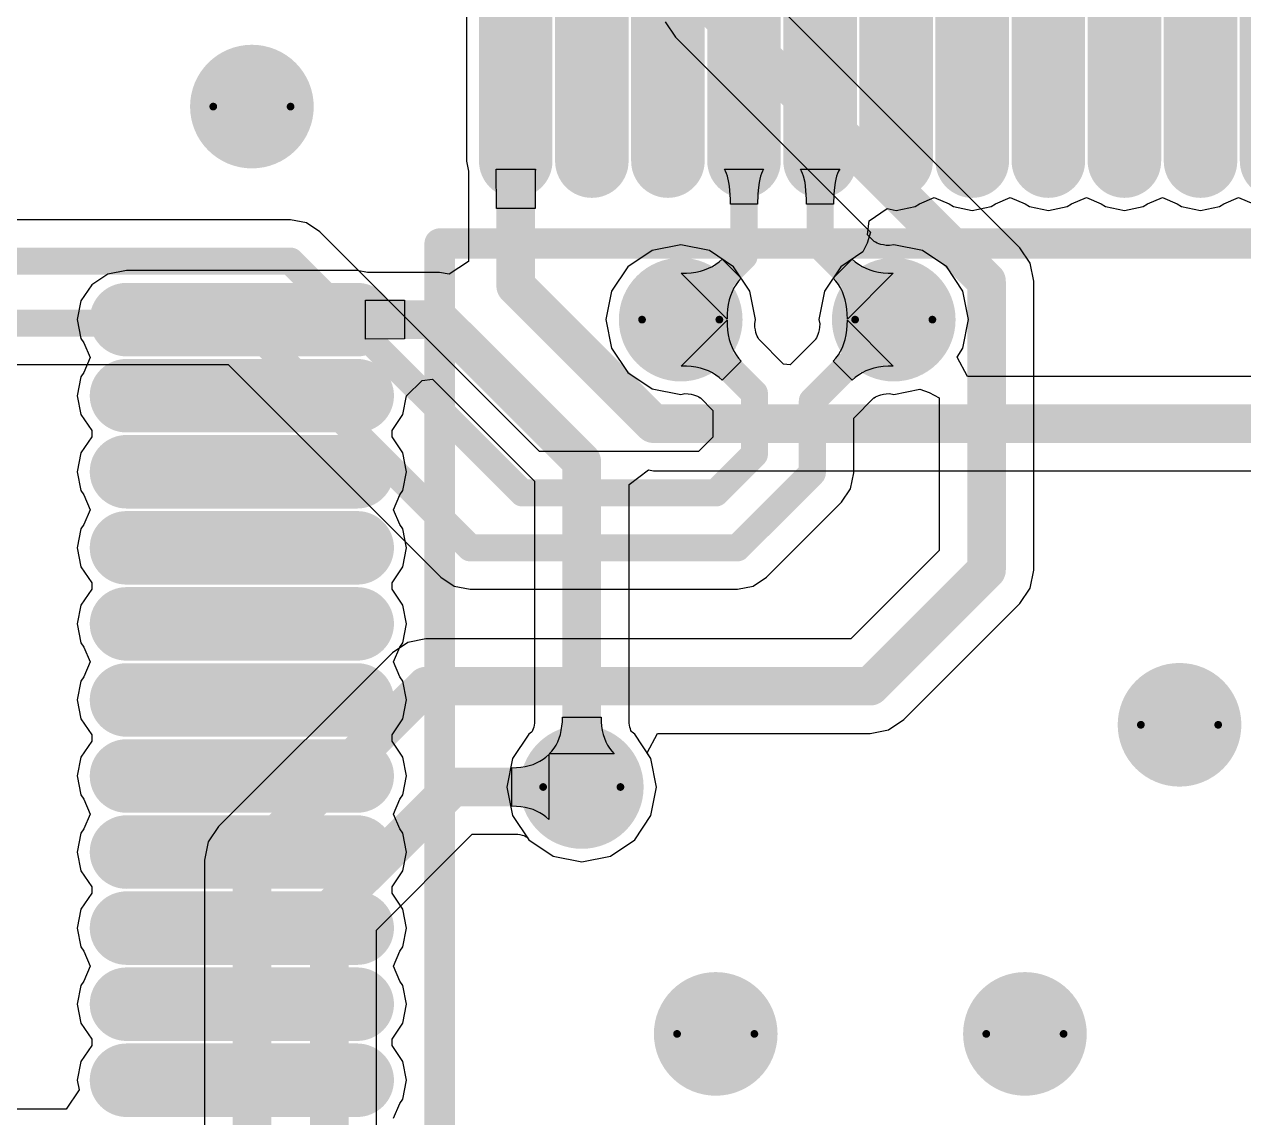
# Model space of a CAD drawing. Header units: millimetres. Extents: x -1.72 to 0.75, y -0.35 to 1.04.
# Drawn here: x -1.0939 to -0.7784, y 0.3583 to 0.6413 of the extents above; entities that cross this region are included whole.
import ezdxf

# ---------------------------------------------------------------- set-up
doc = ezdxf.new("R2010")
doc.units = ezdxf.units.MM
doc.header["$MEASUREMENT"] = 0
for name, color, linetype in [('BottomLayer', 5, 'Continuous'), ('BottomSolder', 6, 'Continuous'), ('DrillDrawing', 1, 'Continuous'), ('MultiLayer', 9, 'Continuous'), ('TopLayer', 1, 'Continuous'), ('TopOverlay', 2, 'Continuous'), ('TopPaste', 8, 'Continuous'), ('TopSolder', 216, 'Continuous'), ('ViaHoleLayer', 16, 'Continuous')]:
    doc.layers.add(name, color=color, linetype=linetype)

# ---------------------------------------------------------------- blocks, each defined once
blk = doc.blocks.new('LQFP_64_10X10X05P_7')
at = {"layer": 'TopLayer', "const_width": 0.01102}
for points in [[(-0.04921, 0.18866), (-0.04921, 0.24834)], [(-0.02953, 0.18866), (-0.02953, 0.24834)], [(-0.00984, 0.18866), (-0.00984, 0.24834)], [(0.00984, 0.18866), (0.00984, 0.24834)], [(0.02953, 0.18866), (0.02953, 0.24834)], [(0.04921, 0.18866), (0.04921, 0.24834)], [(0.0689, 0.18866), (0.0689, 0.24834)], [(0.08858, 0.18866), (0.08858, 0.24834)], [(0.10827, 0.18866), (0.10827, 0.24834)], [(0.12795, 0.18866), (0.12795, 0.24834)], [(0.14764, 0.18866), (0.14764, 0.24834)], [(0.18866, 0.14764), (0.24834, 0.14764)], [(0.18866, 0.12795), (0.24834, 0.12795)], [(0.18866, 0.10827), (0.24834, 0.10827)], [(0.18866, 0.08858), (0.24834, 0.08858)], [(0.18866, 0.0689), (0.24834, 0.0689)], [(0.18866, 0.04921), (0.24834, 0.04921)], [(0.18866, 0.02953), (0.24834, 0.02953)], [(0.18866, 0.00984), (0.24834, 0.00984)], [(0.18866, -0.00984), (0.24834, -0.00984)], [(0.18866, -0.02953), (0.24834, -0.02953)]]:
    blk.add_lwpolyline(points, dxfattribs=at)
at = {"layer": 'TopLayer', "const_width": 0.00551}
for points in [[(-0.05197, 0.24834, 1), (-0.04645, 0.24834, 1)], [(-0.03229, 0.24834, 1), (-0.02677, 0.24834, 1)], [(-0.0126, 0.24834, 1), (-0.00708, 0.24834, 1)], [(0.00708, 0.24834, 1), (0.0126, 0.24834, 1)], [(0.02677, 0.24834, 1), (0.03229, 0.24834, 1)], [(0.04645, 0.24834, 1), (0.05197, 0.24834, 1)], [(0.06614, 0.24834, 1), (0.07166, 0.24834, 1)], [(0.08582, 0.24834, 1), (0.09134, 0.24834, 1)], [(0.10551, 0.24834, 1), (0.11103, 0.24834, 1)], [(0.12519, 0.24834, 1), (0.13071, 0.24834, 1)], [(0.14488, 0.24834, 1), (0.1504, 0.24834, 1)], [(-0.05197, 0.18866, 1), (-0.04645, 0.18866, 1)], [(-0.03229, 0.18866, 1), (-0.02677, 0.18866, 1)], [(-0.0126, 0.18866, 1), (-0.00708, 0.18866, 1)], [(0.00708, 0.18866, 1), (0.0126, 0.18866, 1)], [(0.02677, 0.18866, 1), (0.03229, 0.18866, 1)], [(0.04645, 0.18866, 1), (0.05197, 0.18866, 1)], [(0.06614, 0.18866, 1), (0.07166, 0.18866, 1)], [(0.08582, 0.18866, 1), (0.09134, 0.18866, 1)], [(0.10551, 0.18866, 1), (0.11103, 0.18866, 1)], [(0.12519, 0.18866, 1), (0.13071, 0.18866, 1)], [(0.14488, 0.18866, 1), (0.1504, 0.18866, 1)], [(0.18591, 0.14764, 1), (0.19142, 0.14764, 1)], [(0.18591, 0.12795, 1), (0.19142, 0.12795, 1)], [(0.18591, 0.10827, 1), (0.19142, 0.10827, 1)], [(0.18591, 0.08858, 1), (0.19142, 0.08858, 1)], [(0.18591, 0.0689, 1), (0.19142, 0.0689, 1)], [(0.18591, 0.04921, 1), (0.19142, 0.04921, 1)], [(0.18591, 0.02953, 1), (0.19142, 0.02953, 1)], [(0.18591, 0.00984, 1), (0.19142, 0.00984, 1)], [(0.18591, -0.00984, 1), (0.19142, -0.00984, 1)], [(0.18591, -0.02953, 1), (0.19142, -0.02953, 1)]]:
    blk.add_lwpolyline(points, format="xyb", close=True, dxfattribs=at)
at = {"layer": 'TopOverlay', "const_width": 0.00787}
for points in [[(-0.16732, 0.16732), (0.16732, 0.16732)], [(0.16732, 0.16732), (0.16732, -0.16732)]]:
    blk.add_lwpolyline(points, dxfattribs=at)
at = {"layer": 'TopOverlay', "const_width": 0.00394}
blk.add_lwpolyline([(0.16535, 0.16732, 1), (0.16929, 0.16732, 1)], format="xyb", close=True, dxfattribs=at)
blk.add_lwpolyline([(0.16535, 0.16732, 1), (0.16929, 0.16732, 1)], format="xyb", close=True, dxfattribs=at)
at = {"layer": 'TopPaste', "const_width": 0.01102}
for points in [[(-0.04921, 0.18866), (-0.04921, 0.24834)], [(-0.02953, 0.18866), (-0.02953, 0.24834)], [(-0.00984, 0.18866), (-0.00984, 0.24834)], [(0.00984, 0.18866), (0.00984, 0.24834)], [(0.02953, 0.18866), (0.02953, 0.24834)], [(0.04921, 0.18866), (0.04921, 0.24834)], [(0.0689, 0.18866), (0.0689, 0.24834)], [(0.08858, 0.18866), (0.08858, 0.24834)], [(0.10827, 0.18866), (0.10827, 0.24834)], [(0.12795, 0.18866), (0.12795, 0.24834)], [(0.14764, 0.18866), (0.14764, 0.24834)], [(0.18866, 0.14764), (0.24834, 0.14764)], [(0.18866, 0.12795), (0.24834, 0.12795)], [(0.18866, 0.10827), (0.24834, 0.10827)], [(0.18866, 0.08858), (0.24834, 0.08858)], [(0.18866, 0.0689), (0.24834, 0.0689)], [(0.18866, 0.04921), (0.24834, 0.04921)], [(0.18866, 0.02953), (0.24834, 0.02953)], [(0.18866, 0.00984), (0.24834, 0.00984)], [(0.18866, -0.00984), (0.24834, -0.00984)], [(0.18866, -0.02953), (0.24834, -0.02953)]]:
    blk.add_lwpolyline(points, dxfattribs=at)
at = {"layer": 'TopPaste', "const_width": 0.00551}
for points in [[(-0.05197, 0.24834, 1), (-0.04645, 0.24834, 1)], [(-0.03229, 0.24834, 1), (-0.02677, 0.24834, 1)], [(-0.0126, 0.24834, 1), (-0.00708, 0.24834, 1)], [(0.00708, 0.24834, 1), (0.0126, 0.24834, 1)], [(0.02677, 0.24834, 1), (0.03229, 0.24834, 1)], [(0.04645, 0.24834, 1), (0.05197, 0.24834, 1)], [(0.06614, 0.24834, 1), (0.07166, 0.24834, 1)], [(0.08582, 0.24834, 1), (0.09134, 0.24834, 1)], [(0.10551, 0.24834, 1), (0.11103, 0.24834, 1)], [(0.12519, 0.24834, 1), (0.13071, 0.24834, 1)], [(0.14488, 0.24834, 1), (0.1504, 0.24834, 1)], [(-0.05197, 0.18866, 1), (-0.04645, 0.18866, 1)], [(-0.03229, 0.18866, 1), (-0.02677, 0.18866, 1)], [(-0.0126, 0.18866, 1), (-0.00708, 0.18866, 1)], [(0.00708, 0.18866, 1), (0.0126, 0.18866, 1)], [(0.02677, 0.18866, 1), (0.03229, 0.18866, 1)], [(0.04645, 0.18866, 1), (0.05197, 0.18866, 1)], [(0.06614, 0.18866, 1), (0.07166, 0.18866, 1)], [(0.08582, 0.18866, 1), (0.09134, 0.18866, 1)], [(0.10551, 0.18866, 1), (0.11103, 0.18866, 1)], [(0.12519, 0.18866, 1), (0.13071, 0.18866, 1)], [(0.14488, 0.18866, 1), (0.1504, 0.18866, 1)], [(0.18591, 0.14764, 1), (0.19142, 0.14764, 1)], [(0.18591, 0.12795, 1), (0.19142, 0.12795, 1)], [(0.18591, 0.10827, 1), (0.19142, 0.10827, 1)], [(0.18591, 0.08858, 1), (0.19142, 0.08858, 1)], [(0.18591, 0.0689, 1), (0.19142, 0.0689, 1)], [(0.18591, 0.04921, 1), (0.19142, 0.04921, 1)], [(0.18591, 0.02953, 1), (0.19142, 0.02953, 1)], [(0.18591, 0.00984, 1), (0.19142, 0.00984, 1)], [(0.18591, -0.00984, 1), (0.19142, -0.00984, 1)], [(0.18591, -0.02953, 1), (0.19142, -0.02953, 1)]]:
    blk.add_lwpolyline(points, format="xyb", close=True, dxfattribs=at)
at = {"layer": 'TopSolder', "const_width": 0.01902}
for points in [[(-0.04921, 0.18866), (-0.04921, 0.24834)], [(-0.02953, 0.18866), (-0.02953, 0.24834)], [(-0.00984, 0.18866), (-0.00984, 0.24834)], [(0.00984, 0.18866), (0.00984, 0.24834)], [(0.02953, 0.18866), (0.02953, 0.24834)], [(0.04921, 0.18866), (0.04921, 0.24834)], [(0.0689, 0.18866), (0.0689, 0.24834)], [(0.08858, 0.18866), (0.08858, 0.24834)], [(0.10827, 0.18866), (0.10827, 0.24834)], [(0.12795, 0.18866), (0.12795, 0.24834)], [(0.14764, 0.18866), (0.14764, 0.24834)], [(0.18866, 0.14764), (0.24834, 0.14764)], [(0.18866, 0.12795), (0.24834, 0.12795)], [(0.18866, 0.10827), (0.24834, 0.10827)], [(0.18866, 0.08858), (0.24834, 0.08858)], [(0.18866, 0.0689), (0.24834, 0.0689)], [(0.18866, 0.04921), (0.24834, 0.04921)], [(0.18866, 0.02953), (0.24834, 0.02953)], [(0.18866, 0.00984), (0.24834, 0.00984)], [(0.18866, -0.00984), (0.24834, -0.00984)], [(0.18866, -0.02953), (0.24834, -0.02953)], [(0.18866, -0.04921), (0.24834, -0.04921)]]:
    blk.add_lwpolyline(points, dxfattribs=at)
at = {"layer": 'TopSolder', "const_width": 0.00951}
for points in [[(-0.05397, 0.24834, 1), (-0.04445, 0.24834, 1)], [(-0.03429, 0.24834, 1), (-0.02477, 0.24834, 1)], [(-0.0146, 0.24834, 1), (-0.00508, 0.24834, 1)], [(0.00508, 0.24834, 1), (0.0146, 0.24834, 1)], [(0.02477, 0.24834, 1), (0.03429, 0.24834, 1)], [(0.04445, 0.24834, 1), (0.05397, 0.24834, 1)], [(0.06414, 0.24834, 1), (0.07366, 0.24834, 1)], [(0.08382, 0.24834, 1), (0.09334, 0.24834, 1)], [(0.10351, 0.24834, 1), (0.11303, 0.24834, 1)], [(0.12319, 0.24834, 1), (0.13271, 0.24834, 1)], [(0.14288, 0.24834, 1), (0.1524, 0.24834, 1)], [(-0.05397, 0.18866, 1), (-0.04445, 0.18866, 1)], [(-0.03429, 0.18866, 1), (-0.02477, 0.18866, 1)], [(-0.0146, 0.18866, 1), (-0.00508, 0.18866, 1)], [(0.00508, 0.18866, 1), (0.0146, 0.18866, 1)], [(0.02477, 0.18866, 1), (0.03429, 0.18866, 1)], [(0.04445, 0.18866, 1), (0.05397, 0.18866, 1)], [(0.06414, 0.18866, 1), (0.07366, 0.18866, 1)], [(0.08382, 0.18866, 1), (0.09334, 0.18866, 1)], [(0.10351, 0.18866, 1), (0.11303, 0.18866, 1)], [(0.12319, 0.18866, 1), (0.13271, 0.18866, 1)], [(0.14288, 0.18866, 1), (0.1524, 0.18866, 1)], [(0.18391, 0.14764, 1), (0.19342, 0.14764, 1)], [(0.18391, 0.12795, 1), (0.19342, 0.12795, 1)], [(0.18391, 0.10827, 1), (0.19342, 0.10827, 1)], [(0.18391, 0.08858, 1), (0.19342, 0.08858, 1)], [(0.18391, 0.0689, 1), (0.19342, 0.0689, 1)], [(0.18391, 0.04921, 1), (0.19342, 0.04921, 1)], [(0.18391, 0.02953, 1), (0.19342, 0.02953, 1)], [(0.18391, 0.00984, 1), (0.19342, 0.00984, 1)], [(0.18391, -0.00984, 1), (0.19342, -0.00984, 1)], [(0.18391, -0.02953, 1), (0.19342, -0.02953, 1)], [(0.18391, -0.04921, 1), (0.19342, -0.04921, 1)]]:
    blk.add_lwpolyline(points, format="xyb", close=True, dxfattribs=at)

msp = doc.modelspace()

# ---------------------------------------------------------------- linework, layer by layer
at = {"layer": 'BottomLayer'}
for p, q in [((-0.83628, 0.58345), (-0.90453, 0.6517)), ((-0.92807, 0.64195), (-0.92542, 0.63798)), ((-0.92542, 0.63798), (-0.87492, 0.58748)), ((-1.025, 0.59071), (-1.18093, 0.59071)), ((-1.0209, 0.58989), (-1.025, 0.59071)), ((-1.01743, 0.58757), (-1.0209, 0.58989)), ((-0.96057, 0.53071), (-1.01743, 0.58757)), ((-0.87492, 0.58748), (-0.87578, 0.58464)), ((-0.92406, 0.58423), (-0.93148, 0.58276)), ((-0.91665, 0.58276), (-0.92406, 0.58423)), ((-0.87578, 0.58464), (-0.8769, 0.58239)), ((-0.93148, 0.58276), (-0.93776, 0.57856)), ((-0.91036, 0.57856), (-0.91665, 0.58276)), ((-0.8769, 0.58239), (-0.88263, 0.57856)), ((-0.83363, 0.57948), (-0.83628, 0.58345)), ((-0.93776, 0.57856), (-0.94196, 0.57227)), ((-0.90617, 0.57227), (-0.91036, 0.57856)), ((-0.88263, 0.57856), (-0.88683, 0.57227)), ((-0.8327, 0.5748), (-0.83363, 0.57948)), ((-0.8327, 0.50006), (-0.8327, 0.5748)), ((-0.94196, 0.57227), (-0.94344, 0.56486)), ((-0.90469, 0.56486), (-0.90617, 0.57227)), ((-0.88683, 0.57227), (-0.88831, 0.56486)), ((-0.94344, 0.56486), (-0.94196, 0.55745)), ((-0.92394, 0.55286), (-0.91206, 0.56474)), ((-0.91206, 0.56474), (-0.91204, 0.5634)), ((-0.90491, 0.56377), (-0.90469, 0.56486)), ((-0.88831, 0.56486), (-0.88809, 0.56377)), ((-0.88096, 0.5634), (-0.88094, 0.56474)), ((-0.88094, 0.56474), (-0.86906, 0.55286)), ((-0.91204, 0.5634), (-0.91194, 0.56212)), ((-0.91194, 0.56212), (-0.91176, 0.5609)), ((-0.90491, 0.56375), (-0.90491, 0.56377)), ((-0.90484, 0.56292), (-0.90491, 0.56375)), ((-0.90474, 0.56219), (-0.90484, 0.56292)), ((-0.9046, 0.56155), (-0.90474, 0.56219)), ((-0.90443, 0.561), (-0.9046, 0.56155)), ((-0.8884, 0.56155), (-0.88857, 0.561)), ((-0.88826, 0.56219), (-0.8884, 0.56155)), ((-0.88816, 0.56292), (-0.88826, 0.56219)), ((-0.88809, 0.56375), (-0.88816, 0.56292)), ((-0.88809, 0.56377), (-0.88809, 0.56375)), ((-0.88124, 0.5609), (-0.88106, 0.56212)), ((-0.88106, 0.56212), (-0.88096, 0.5634)), ((-0.91176, 0.5609), (-0.91151, 0.55975)), ((-0.91151, 0.55975), (-0.91118, 0.55866)), ((-0.91118, 0.55866), (-0.91077, 0.55763)), ((-0.90425, 0.56054), (-0.90443, 0.561)), ((-0.90405, 0.56013), (-0.90425, 0.56054)), ((-0.90383, 0.55978), (-0.90405, 0.56013)), ((-0.90378, 0.55972), (-0.90383, 0.55978)), ((-0.89743, 0.55337), (-0.90378, 0.55972)), ((-0.88922, 0.55972), (-0.89574, 0.5532)), ((-0.88917, 0.55978), (-0.88922, 0.55972)), ((-0.88895, 0.56013), (-0.88917, 0.55978)), ((-0.88875, 0.56054), (-0.88895, 0.56013)), ((-0.88857, 0.561), (-0.88875, 0.56054)), ((-0.88223, 0.55763), (-0.88182, 0.55866)), ((-0.88182, 0.55866), (-0.88149, 0.55975)), ((-0.88149, 0.55975), (-0.88124, 0.5609)), ((-0.94196, 0.55745), (-0.93776, 0.55116)), ((-0.91077, 0.55763), (-0.91029, 0.55666)), ((-0.91029, 0.55666), (-0.90973, 0.55575)), ((-0.90973, 0.55575), (-0.90909, 0.55491)), ((-0.88391, 0.55491), (-0.88327, 0.55575)), ((-0.88327, 0.55575), (-0.88271, 0.55666)), ((-0.88271, 0.55666), (-0.88223, 0.55763)), ((-1.19033, 0.55327), (-1.04115, 0.55327)), ((-1.04115, 0.55327), (-0.98611, 0.49823)), ((-0.9226, 0.55284), (-0.92394, 0.55286)), ((-0.92132, 0.55274), (-0.9226, 0.55284)), ((-0.92011, 0.55256), (-0.92132, 0.55274)), ((-0.91895, 0.55231), (-0.92011, 0.55256)), ((-0.91786, 0.55198), (-0.91895, 0.55231)), ((-0.90838, 0.55413), (-0.91333, 0.54918)), ((-0.90909, 0.55491), (-0.90838, 0.55413)), ((-0.89574, 0.5532), (-0.89743, 0.55337)), ((-0.88462, 0.55413), (-0.88391, 0.55491)), ((-0.87967, 0.54918), (-0.88462, 0.55413)), ((-0.87405, 0.55231), (-0.87514, 0.55198)), ((-0.87289, 0.55256), (-0.87405, 0.55231)), ((-0.87168, 0.55274), (-0.87289, 0.55256)), ((-0.8704, 0.55284), (-0.87168, 0.55274)), ((-0.86906, 0.55286), (-0.8704, 0.55284)), ((-0.93776, 0.55116), (-0.93148, 0.54696)), ((-0.91683, 0.55157), (-0.91786, 0.55198)), ((-0.91586, 0.55109), (-0.91683, 0.55157)), ((-0.91496, 0.55053), (-0.91586, 0.55109)), ((-0.91411, 0.54989), (-0.91496, 0.55053)), ((-0.91333, 0.54918), (-0.91411, 0.54989)), ((-0.87889, 0.54989), (-0.87967, 0.54918)), ((-0.87804, 0.55053), (-0.87889, 0.54989)), ((-0.87714, 0.55109), (-0.87804, 0.55053)), ((-0.87617, 0.55157), (-0.87714, 0.55109)), ((-0.87514, 0.55198), (-0.87617, 0.55157)), ((-0.93148, 0.54696), (-0.92406, 0.54549)), ((-0.86894, 0.54549), (-0.86217, 0.54683)), ((-0.86217, 0.54683), (-0.85979, 0.54604)), ((-0.85979, 0.54604), (-0.85717, 0.54464)), ((-0.92406, 0.54549), (-0.92297, 0.54571)), ((-0.92297, 0.54571), (-0.92295, 0.54571)), ((-0.92295, 0.54571), (-0.92212, 0.54564)), ((-0.92212, 0.54564), (-0.92139, 0.54553)), ((-0.92139, 0.54553), (-0.92075, 0.54539)), ((-0.92075, 0.54539), (-0.92021, 0.54523)), ((-0.92021, 0.54523), (-0.91974, 0.54504)), ((-0.91974, 0.54504), (-0.91934, 0.54484)), ((-0.91934, 0.54484), (-0.91899, 0.54463)), ((-0.91899, 0.54463), (-0.91892, 0.54458)), ((-0.91892, 0.54458), (-0.91571, 0.54136)), ((-0.87929, 0.53936), (-0.87408, 0.54458)), ((-0.87408, 0.54458), (-0.87401, 0.54463)), ((-0.87401, 0.54463), (-0.87366, 0.54484)), ((-0.87366, 0.54484), (-0.87326, 0.54504)), ((-0.87326, 0.54504), (-0.87279, 0.54523)), ((-0.87279, 0.54523), (-0.87225, 0.54539)), ((-0.87225, 0.54539), (-0.87161, 0.54553)), ((-0.87161, 0.54553), (-0.87088, 0.54564)), ((-0.87088, 0.54564), (-0.87005, 0.54571)), ((-0.87005, 0.54571), (-0.87003, 0.54571)), ((-0.87003, 0.54571), (-0.86894, 0.54549)), ((-0.85717, 0.54464), (-0.85717, 0.50513)), ((-0.91571, 0.54136), (-0.91571, 0.53443)), ((-0.87929, 0.5252), (-0.87929, 0.53936)), ((-0.91571, 0.53443), (-0.91943, 0.53071)), ((-0.91943, 0.53071), (-0.96057, 0.53071)), ((-0.88011, 0.5211), (-0.87929, 0.5252)), ((-0.88243, 0.51763), (-0.88011, 0.5211)), ((-0.90183, 0.49823), (-0.88243, 0.51763)), ((-0.85717, 0.50513), (-0.88007, 0.48224)), ((-0.83363, 0.49538), (-0.8327, 0.50006)), ((-0.98611, 0.49823), (-0.98611, 0.49823)), ((-0.98611, 0.49823), (-0.98263, 0.49591)), ((-0.98263, 0.49591), (-0.97854, 0.4951)), ((-0.9094, 0.4951), (-0.9053, 0.49591)), ((-0.9053, 0.49591), (-0.90183, 0.49823)), ((-0.83628, 0.49141), (-0.83363, 0.49538)), ((-0.97854, 0.4951), (-0.9094, 0.4951)), ((-0.86635, 0.46135), (-0.83628, 0.49141)), ((-0.99468, 0.4813), (-0.99865, 0.47865)), ((-0.99, 0.48224), (-0.99468, 0.4813)), ((-0.88007, 0.48224), (-0.99, 0.48224)), ((-0.99865, 0.47865), (-1.04365, 0.43365)), ((-0.87032, 0.4587), (-0.86635, 0.46135)), ((-0.93272, 0.45276), (-0.93005, 0.45776)), ((-0.93005, 0.45776), (-0.875, 0.45776)), ((-0.875, 0.45776), (-0.87032, 0.4587)), ((-0.95967, 0.45108), (-0.95892, 0.45165)), ((-0.95892, 0.45165), (-0.95822, 0.4523)), ((-0.95822, 0.4523), (-0.95822, 0.4355)), ((-0.93175, 0.45131), (-0.93272, 0.45276)), ((-0.93028, 0.4439), (-0.93175, 0.45131)), ((-0.96776, 0.4489), (-0.96655, 0.44893)), ((-0.96776, 0.4389), (-0.96776, 0.4489)), ((-0.96655, 0.44893), (-0.96539, 0.44904)), ((-0.96539, 0.44904), (-0.96429, 0.44921)), ((-0.96429, 0.44921), (-0.96325, 0.44944)), ((-0.96325, 0.44944), (-0.96227, 0.44975)), ((-0.96227, 0.44975), (-0.96135, 0.45012)), ((-0.96135, 0.45012), (-0.96048, 0.45057)), ((-0.96048, 0.45057), (-0.95967, 0.45108)), ((-0.93175, 0.43649), (-0.93028, 0.4439)), ((-0.96655, 0.43887), (-0.96776, 0.4389)), ((-0.96539, 0.43876), (-0.96655, 0.43887)), ((-0.96429, 0.43859), (-0.96539, 0.43876)), ((-0.96325, 0.43836), (-0.96429, 0.43859)), ((-0.96227, 0.43805), (-0.96325, 0.43836)), ((-0.96135, 0.43768), (-0.96227, 0.43805)), ((-0.96048, 0.43723), (-0.96135, 0.43768)), ((-0.95967, 0.43672), (-0.96048, 0.43723)), ((-0.95892, 0.43615), (-0.95967, 0.43672)), ((-0.95822, 0.4355), (-0.95892, 0.43615)), ((-0.93595, 0.4302), (-0.93175, 0.43649)), ((-1.04365, 0.43365), (-1.0463, 0.42968)), ((-1.0463, 0.42968), (-1.04724, 0.425)), ((-1.00276, 0.40688), (-0.97798, 0.43166)), ((-0.97798, 0.43166), (-0.96619, 0.43166)), ((-0.96619, 0.43166), (-0.96564, 0.43158)), ((-0.96564, 0.43158), (-0.96511, 0.43146)), ((-0.96511, 0.43146), (-0.96467, 0.43132)), ((-0.96467, 0.43132), (-0.96431, 0.43118)), ((-0.96431, 0.43118), (-0.96401, 0.43102)), ((-0.96401, 0.43102), (-0.96382, 0.4309)), ((-0.96382, 0.4309), (-0.96335, 0.4302)), ((-0.96335, 0.4302), (-0.95706, 0.426)), ((-0.94224, 0.426), (-0.93595, 0.4302)), ((-0.95706, 0.426), (-0.94965, 0.42453)), ((-0.94965, 0.42453), (-0.94224, 0.426)), ((-1.04724, 0.425), (-1.04724, 0.22007)), ((-1.00276, 0.195), (-1.00276, 0.40688))]:
    msp.add_line(p, q, dxfattribs=at)
for points, const_width in [([(-0.91677, 0.64664), (-0.84494, 0.5748)], 0.01), ([(-1.18537, 0.58), (-1.025, 0.58)], 0.007), ([(-1.025, 0.58), (-0.965, 0.52)], 0.007), ([(-0.84494, 0.50006), (-0.84494, 0.5748)], 0.01), ([(-0.92406, 0.56486), (-0.905, 0.5458)], 0.007), ([(-0.89, 0.5438), (-0.86894, 0.56486)], 0.007), ([(-1.19033, 0.56398), (-1.03671, 0.56398)], 0.007), ([(-1.03671, 0.56398), (-0.97854, 0.5058)], 0.007), ([(-0.905, 0.53), (-0.905, 0.5458)], 0.007), ([(-0.89, 0.5252), (-0.89, 0.5438)], 0.007), ([(-0.915, 0.52), (-0.905, 0.53)], 0.007), ([(-0.9094, 0.5058), (-0.89, 0.5252)], 0.007), ([(-0.965, 0.52), (-0.915, 0.52)], 0.007), ([(-0.97854, 0.5058), (-0.9094, 0.5058)], 0.007), ([(-0.875, 0.47), (-0.84494, 0.50006)], 0.01), ([(-1.035, 0.425), (-0.99, 0.47)], 0.01), ([(-0.99, 0.47), (-0.875, 0.47)], 0.01), ([(-1.015, 0.41195), (-0.98305, 0.4439)], 0.01), ([(-0.98305, 0.4439), (-0.94965, 0.4439)], 0.01), ([(-1.035, 0.215), (-1.035, 0.425)], 0.01), ([(-1.015, 0.195), (-1.015, 0.41195)], 0.01)]:
    msp.add_lwpolyline(points, dxfattribs=dict(at, const_width=const_width))
for points, const_width in [([(-1.041, 0.62, 1), (-1.029, 0.62, 1)], 0.012), ([(-1.02675, 0.58, 1), (-1.02325, 0.58, 1)], 0.0035), ([(-1.02675, 0.58, 1), (-1.02325, 0.58, 1)], 0.0035), ([(-0.84744, 0.5748, 1), (-0.84244, 0.5748, 1)], 0.005), ([(-0.84744, 0.5748, 1), (-0.84244, 0.5748, 1)], 0.005), ([(-0.93006, 0.56486, 1), (-0.91806, 0.56486, 1)], 0.012), ([(-0.87494, 0.56486, 1), (-0.86294, 0.56486, 1)], 0.012), ([(-0.92581, 0.56486, 1), (-0.92231, 0.56486, 1)], 0.0035), ([(-0.87069, 0.56486, 1), (-0.86719, 0.56486, 1)], 0.0035), ([(-1.03846, 0.56398, 1), (-1.03496, 0.56398, 1)], 0.0035), ([(-1.03846, 0.56398, 1), (-1.03496, 0.56398, 1)], 0.0035), ([(-0.90675, 0.5458, 1), (-0.90325, 0.5458, 1)], 0.0035), ([(-0.90675, 0.5458, 1), (-0.90325, 0.5458, 1)], 0.0035), ([(-0.89175, 0.5438, 1), (-0.88825, 0.5438, 1)], 0.0035), ([(-0.89175, 0.5438, 1), (-0.88825, 0.5438, 1)], 0.0035), ([(-0.90675, 0.53, 1), (-0.90325, 0.53, 1)], 0.0035), ([(-0.90675, 0.53, 1), (-0.90325, 0.53, 1)], 0.0035), ([(-0.89175, 0.5252, 1), (-0.88825, 0.5252, 1)], 0.0035), ([(-0.89175, 0.5252, 1), (-0.88825, 0.5252, 1)], 0.0035), ([(-0.96675, 0.52, 1), (-0.96325, 0.52, 1)], 0.0035), ([(-0.96675, 0.52, 1), (-0.96325, 0.52, 1)], 0.0035), ([(-0.91675, 0.52, 1), (-0.91325, 0.52, 1)], 0.0035), ([(-0.91675, 0.52, 1), (-0.91325, 0.52, 1)], 0.0035), ([(-0.98029, 0.5058, 1), (-0.97679, 0.5058, 1)], 0.0035), ([(-0.98029, 0.5058, 1), (-0.97679, 0.5058, 1)], 0.0035), ([(-0.91115, 0.5058, 1), (-0.90765, 0.5058, 1)], 0.0035), ([(-0.91115, 0.5058, 1), (-0.90765, 0.5058, 1)], 0.0035), ([(-0.84744, 0.50006, 1), (-0.84244, 0.50006, 1)], 0.005), ([(-0.84744, 0.50006, 1), (-0.84244, 0.50006, 1)], 0.005), ([(-0.9925, 0.47, 1), (-0.9875, 0.47, 1)], 0.005), ([(-0.9925, 0.47, 1), (-0.9875, 0.47, 1)], 0.005), ([(-0.8775, 0.47, 1), (-0.8725, 0.47, 1)], 0.005), ([(-0.8775, 0.47, 1), (-0.8725, 0.47, 1)], 0.005), ([(-0.801, 0.46, 1), (-0.789, 0.46, 1)], 0.012), ([(-0.95565, 0.4439, 1), (-0.94365, 0.4439, 1)], 0.012), ([(-0.98555, 0.4439, 1), (-0.98055, 0.4439, 1)], 0.005), ([(-0.98555, 0.4439, 1), (-0.98055, 0.4439, 1)], 0.005), ([(-0.95215, 0.4439, 1), (-0.94715, 0.4439, 1)], 0.005), ([(-1.0375, 0.425, 1), (-1.0325, 0.425, 1)], 0.005), ([(-1.0375, 0.425, 1), (-1.0325, 0.425, 1)], 0.005), ([(-1.0175, 0.41195, 1), (-1.0125, 0.41195, 1)], 0.005), ([(-1.0175, 0.41195, 1), (-1.0125, 0.41195, 1)], 0.005), ([(-0.921, 0.38, 1), (-0.909, 0.38, 1)], 0.012), ([(-0.841, 0.38, 1), (-0.829, 0.38, 1)], 0.012)]:
    msp.add_lwpolyline(points, format="xyb", close=True, dxfattribs=dict(at, const_width=const_width))
at = {"layer": 'BottomSolder', "const_width": 0.016}
for points in [[(-1.043, 0.62, 1), (-1.027, 0.62, 1)], [(-0.93206, 0.56486, 1), (-0.91606, 0.56486, 1)], [(-0.87694, 0.56486, 1), (-0.86094, 0.56486, 1)], [(-0.803, 0.46, 1), (-0.787, 0.46, 1)], [(-0.95765, 0.4439, 1), (-0.94165, 0.4439, 1)], [(-0.923, 0.38, 1), (-0.907, 0.38, 1)], [(-0.843, 0.38, 1), (-0.827, 0.38, 1)]]:
    msp.add_lwpolyline(points, format="xyb", close=True, dxfattribs=at)
at = {"layer": 'DrillDrawing'}
for points, const_width in [([(-1.025, 0.62, 1), (-1.045, 0.62, 1)], 0.002), ([(-1.0455, 0.62, 1), (-1.0445, 0.62, 1)], 0.001), ([(-1.0255, 0.62, 1), (-1.0245, 0.62, 1)], 0.001), ([(-0.91406, 0.56486, 1), (-0.93406, 0.56486, 1)], 0.002), ([(-0.85894, 0.56486, 1), (-0.87894, 0.56486, 1)], 0.002), ([(-0.93456, 0.56486, 1), (-0.93356, 0.56486, 1)], 0.001), ([(-0.91456, 0.56486, 1), (-0.91356, 0.56486, 1)], 0.001), ([(-0.87944, 0.56486, 1), (-0.87844, 0.56486, 1)], 0.001), ([(-0.85944, 0.56486, 1), (-0.85844, 0.56486, 1)], 0.001), ([(-0.785, 0.46, 1), (-0.805, 0.46, 1)], 0.002), ([(-0.8055, 0.46, 1), (-0.8045, 0.46, 1)], 0.001), ([(-0.7855, 0.46, 1), (-0.7845, 0.46, 1)], 0.001), ([(-0.93965, 0.4439, 1), (-0.95965, 0.4439, 1)], 0.002), ([(-0.96015, 0.4439, 1), (-0.95915, 0.4439, 1)], 0.001), ([(-0.94015, 0.4439, 1), (-0.93915, 0.4439, 1)], 0.001), ([(-0.905, 0.38, 1), (-0.925, 0.38, 1)], 0.002), ([(-0.825, 0.38, 1), (-0.845, 0.38, 1)], 0.002), ([(-0.9255, 0.38, 1), (-0.9245, 0.38, 1)], 0.001), ([(-0.9055, 0.38, 1), (-0.9045, 0.38, 1)], 0.001), ([(-0.8455, 0.38, 1), (-0.8445, 0.38, 1)], 0.001), ([(-0.8255, 0.38, 1), (-0.8245, 0.38, 1)], 0.001)]:
    msp.add_lwpolyline(points, format="xyb", close=True, dxfattribs=dict(at, const_width=const_width))
at = {"layer": 'MultiLayer', "const_width": 0.012}
for points in [[(-1.041, 0.62, 1), (-1.029, 0.62, 1)], [(-0.93006, 0.56486, 1), (-0.91806, 0.56486, 1)], [(-0.87494, 0.56486, 1), (-0.86294, 0.56486, 1)], [(-0.801, 0.46, 1), (-0.789, 0.46, 1)], [(-0.95565, 0.4439, 1), (-0.94365, 0.4439, 1)], [(-0.921, 0.38, 1), (-0.909, 0.38, 1)], [(-0.841, 0.38, 1), (-0.829, 0.38, 1)]]:
    msp.add_lwpolyline(points, format="xyb", close=True, dxfattribs=at)
at = {"layer": 'TopLayer'}
for p, q in [((-0.97949, 0.66556), (-0.97949, 0.60588)), ((-0.97949, 0.60588), (-0.97897, 0.60326)), ((-0.97897, 0.60326), (-0.97897, 0.57987)), ((-0.97174, 0.59366), (-0.97181, 0.60378)), ((-0.97181, 0.60378), (-0.96166, 0.60378)), ((-0.96169, 0.60334), (-0.96174, 0.59366)), ((-0.96167, 0.60366), (-0.96169, 0.60334)), ((-0.96166, 0.60378), (-0.96167, 0.60366)), ((-0.91245, 0.60326), (-0.91275, 0.60378)), ((-0.91275, 0.60378), (-0.9026, 0.60378)), ((-0.91219, 0.60266), (-0.91245, 0.60326)), ((-0.91195, 0.60197), (-0.91219, 0.60266)), ((-0.90316, 0.60266), (-0.9034, 0.60197)), ((-0.9029, 0.60326), (-0.90316, 0.60266)), ((-0.9026, 0.60378), (-0.9029, 0.60326)), ((-0.89277, 0.60326), (-0.89307, 0.60378)), ((-0.89307, 0.60378), (-0.88292, 0.60378)), ((-0.89251, 0.60266), (-0.89277, 0.60326)), ((-0.89227, 0.60197), (-0.89251, 0.60266)), ((-0.88348, 0.60266), (-0.88372, 0.60197)), ((-0.88322, 0.60326), (-0.88348, 0.60266)), ((-0.88292, 0.60378), (-0.88322, 0.60326)), ((-0.91157, 0.60034), (-0.91195, 0.60197)), ((-0.91143, 0.59939), (-0.91157, 0.60034)), ((-0.91119, 0.59603), (-0.91143, 0.59939)), ((-0.90378, 0.60034), (-0.90403, 0.59836)), ((-0.90361, 0.6012), (-0.90378, 0.60034)), ((-0.9034, 0.60197), (-0.90361, 0.6012)), ((-0.89189, 0.60034), (-0.89227, 0.60197)), ((-0.89175, 0.59939), (-0.89189, 0.60034)), ((-0.89151, 0.59603), (-0.89175, 0.59939)), ((-0.8841, 0.60034), (-0.88435, 0.59836)), ((-0.88393, 0.6012), (-0.8841, 0.60034)), ((-0.88372, 0.60197), (-0.88393, 0.6012)), ((-0.90411, 0.59724), (-0.90418, 0.59474)), ((-0.90403, 0.59836), (-0.90411, 0.59724)), ((-0.88443, 0.59724), (-0.8845, 0.59474)), ((-0.88435, 0.59836), (-0.88443, 0.59724)), ((-0.86231, 0.59484), (-0.85847, 0.59651)), ((-0.85847, 0.59651), (-0.85462, 0.59484)), ((-0.84262, 0.59485), (-0.83878, 0.59651)), ((-0.83878, 0.59651), (-0.83494, 0.59485)), ((-0.82294, 0.59484), (-0.8191, 0.59651)), ((-0.8191, 0.59651), (-0.81525, 0.59484)), ((-0.80325, 0.59485), (-0.79941, 0.59651)), ((-0.79941, 0.59651), (-0.79557, 0.59485)), ((-0.78357, 0.59484), (-0.77973, 0.59651)), ((-0.77973, 0.59651), (-0.77588, 0.59484)), ((-0.96174, 0.59366), (-0.97174, 0.59366)), ((-0.91118, 0.59474), (-0.91119, 0.59603)), ((-0.90418, 0.59474), (-0.91118, 0.59474)), ((-0.8915, 0.59474), (-0.89151, 0.59603)), ((-0.8845, 0.59474), (-0.8915, 0.59474)), ((-0.87532, 0.59039), (-0.87061, 0.59359)), ((-0.87061, 0.59359), (-0.86831, 0.59313)), ((-0.86831, 0.59313), (-0.86342, 0.5941)), ((-0.86342, 0.5941), (-0.86231, 0.59484)), ((-0.85462, 0.59484), (-0.85351, 0.5941)), ((-0.85351, 0.5941), (-0.84863, 0.59313)), ((-0.84863, 0.59313), (-0.84374, 0.5941)), ((-0.84374, 0.5941), (-0.84262, 0.59485)), ((-0.83494, 0.59485), (-0.83382, 0.5941)), ((-0.83382, 0.5941), (-0.82894, 0.59313)), ((-0.82894, 0.59313), (-0.82405, 0.5941)), ((-0.82405, 0.5941), (-0.82294, 0.59484)), ((-0.81525, 0.59484), (-0.81414, 0.5941)), ((-0.81414, 0.5941), (-0.80926, 0.59313)), ((-0.80926, 0.59313), (-0.80437, 0.5941)), ((-0.80437, 0.5941), (-0.80325, 0.59485)), ((-0.79557, 0.59485), (-0.79445, 0.5941)), ((-0.79445, 0.5941), (-0.78957, 0.59313)), ((-0.78957, 0.59313), (-0.78468, 0.5941)), ((-0.78468, 0.5941), (-0.78357, 0.59484)), ((-0.87572, 0.58679), (-0.87532, 0.59039)), ((-0.87408, 0.58515), (-0.87572, 0.58679)), ((-0.87401, 0.58509), (-0.87408, 0.58515)), ((-0.87366, 0.58488), (-0.87401, 0.58509)), ((-0.87326, 0.58468), (-0.87366, 0.58488)), ((-0.87279, 0.58449), (-0.87326, 0.58468)), ((-0.87225, 0.58433), (-0.87279, 0.58449)), ((-0.87161, 0.58419), (-0.87225, 0.58433)), ((-0.87088, 0.58408), (-0.87161, 0.58419)), ((-0.87005, 0.58402), (-0.87088, 0.58408)), ((-0.87003, 0.58402), (-0.87005, 0.58402)), ((-0.86894, 0.58423), (-0.87003, 0.58402)), ((-0.86152, 0.58276), (-0.86894, 0.58423)), ((-0.91411, 0.57983), (-0.91333, 0.58054)), ((-0.91333, 0.58054), (-0.90838, 0.57559)), ((-0.88462, 0.57559), (-0.87967, 0.58054)), ((-0.87967, 0.58054), (-0.87889, 0.57983)), ((-0.85524, 0.57856), (-0.86152, 0.58276)), ((-1.06743, 0.57762), (-1.07231, 0.57665)), ((-1.00776, 0.57762), (-1.06743, 0.57762)), ((-1.00513, 0.5771), (-1.00776, 0.57762)), ((-0.97897, 0.57987), (-0.98397, 0.57661)), ((-0.92011, 0.57716), (-0.91895, 0.57742)), ((-0.91895, 0.57742), (-0.91786, 0.57775)), ((-0.91786, 0.57775), (-0.91683, 0.57815)), ((-0.91683, 0.57815), (-0.91586, 0.57864)), ((-0.91586, 0.57864), (-0.91496, 0.5792)), ((-0.91496, 0.5792), (-0.91411, 0.57983)), ((-0.87889, 0.57983), (-0.87804, 0.5792)), ((-0.87804, 0.5792), (-0.87714, 0.57864)), ((-0.87714, 0.57864), (-0.87617, 0.57815)), ((-0.87617, 0.57815), (-0.87514, 0.57775)), ((-0.87514, 0.57775), (-0.87405, 0.57742)), ((-0.87405, 0.57742), (-0.87289, 0.57716)), ((-0.85104, 0.57227), (-0.85524, 0.57856)), ((-1.07231, 0.57665), (-1.07645, 0.57388)), ((-0.98643, 0.5771), (-1.00513, 0.5771)), ((-0.98397, 0.57661), (-0.98643, 0.5771)), ((-0.92394, 0.57686), (-0.9226, 0.57688)), ((-0.91206, 0.56498), (-0.92394, 0.57686)), ((-0.9226, 0.57688), (-0.92132, 0.57699)), ((-0.92132, 0.57699), (-0.92011, 0.57716)), ((-0.90909, 0.57481), (-0.90973, 0.57397)), ((-0.90838, 0.57559), (-0.90909, 0.57481)), ((-0.88391, 0.57481), (-0.88462, 0.57559)), ((-0.88327, 0.57397), (-0.88391, 0.57481)), ((-0.86906, 0.57686), (-0.88094, 0.56498)), ((-0.87289, 0.57716), (-0.87168, 0.57699)), ((-0.87168, 0.57699), (-0.8704, 0.57688)), ((-0.8704, 0.57688), (-0.86906, 0.57686)), ((-1.07645, 0.57388), (-1.07922, 0.56974)), ((-0.91118, 0.57106), (-0.91151, 0.56997)), ((-0.91077, 0.57209), (-0.91118, 0.57106)), ((-0.91029, 0.57306), (-0.91077, 0.57209)), ((-0.90973, 0.57397), (-0.91029, 0.57306)), ((-0.88271, 0.57306), (-0.88327, 0.57397)), ((-0.88223, 0.57209), (-0.88271, 0.57306)), ((-0.88182, 0.57106), (-0.88223, 0.57209)), ((-0.88149, 0.56997), (-0.88182, 0.57106)), ((-0.84956, 0.56486), (-0.85104, 0.57227)), ((-1.07922, 0.56974), (-1.08019, 0.56486)), ((-1.00565, 0.55978), (-1.00565, 0.56994)), ((-1.00565, 0.56994), (-1.00553, 0.56993)), ((-1.00553, 0.56993), (-1.00521, 0.56991)), ((-1.00521, 0.56991), (-0.99554, 0.56986)), ((-0.99554, 0.56986), (-0.99554, 0.55986)), ((-0.91176, 0.56882), (-0.91194, 0.5676)), ((-0.91151, 0.56997), (-0.91176, 0.56882)), ((-0.88124, 0.56882), (-0.88149, 0.56997)), ((-0.88106, 0.5676), (-0.88124, 0.56882)), ((-1.08019, 0.56486), (-1.07922, 0.55998)), ((-0.91204, 0.56632), (-0.91206, 0.56498)), ((-0.91194, 0.5676), (-0.91204, 0.56632)), ((-0.88096, 0.56632), (-0.88106, 0.5676)), ((-0.88094, 0.56498), (-0.88096, 0.56632)), ((-0.85104, 0.55745), (-0.84956, 0.56486)), ((-1.07922, 0.55998), (-1.07847, 0.55886)), ((-1.07847, 0.55886), (-1.07681, 0.55502)), ((-0.99554, 0.55986), (-1.00565, 0.55978)), ((-0.85256, 0.55517), (-0.85104, 0.55745)), ((-1.07681, 0.55502), (-1.07847, 0.55117)), ((-0.84989, 0.55017), (-0.85256, 0.55517)), ((-1.07922, 0.55005), (-1.08019, 0.54517)), ((-1.07847, 0.55117), (-1.07922, 0.55005)), ((-0.995, 0.54517), (-0.99095, 0.54915)), ((-0.99095, 0.54915), (-0.98827, 0.54941)), ((-0.98827, 0.54941), (-0.96189, 0.52302)), ((-0.74705, 0.55017), (-0.84989, 0.55017)), ((-1.08019, 0.54517), (-1.07922, 0.54029)), ((-0.99597, 0.54029), (-0.995, 0.54517)), ((-1.07922, 0.54029), (-1.07645, 0.53615)), ((-0.99874, 0.53615), (-0.99597, 0.54029)), ((-1.07645, 0.53451), (-1.07922, 0.53037)), ((-1.07645, 0.53615), (-1.07645, 0.53451)), ((-0.99874, 0.53451), (-0.99874, 0.53615)), ((-0.99597, 0.53037), (-0.99874, 0.53451)), ((-1.07922, 0.53037), (-1.08019, 0.52549)), ((-0.995, 0.52549), (-0.99597, 0.53037)), ((-1.08019, 0.52549), (-1.07922, 0.52061)), ((-0.99597, 0.52061), (-0.995, 0.52549)), ((-0.93742, 0.52218), (-0.93242, 0.52597)), ((-0.93242, 0.52597), (-0.93108, 0.5257)), ((-0.93108, 0.5257), (-0.74705, 0.5257)), ((-1.07922, 0.52061), (-1.07847, 0.51949)), ((-0.99672, 0.51949), (-0.99597, 0.52061)), ((-0.96189, 0.52302), (-0.96189, 0.46044)), ((-0.93742, 0.46044), (-0.93742, 0.52218)), ((-1.07847, 0.51949), (-1.07681, 0.51565)), ((-0.99838, 0.51565), (-0.99672, 0.51949)), ((-1.07681, 0.51565), (-1.07847, 0.5118)), ((-0.99672, 0.5118), (-0.99838, 0.51565)), ((-1.07847, 0.5118), (-1.07922, 0.51068)), ((-0.99597, 0.51068), (-0.99672, 0.5118)), ((-1.07922, 0.51068), (-1.08019, 0.5058)), ((-0.995, 0.5058), (-0.99597, 0.51068)), ((-1.08019, 0.5058), (-1.07922, 0.50092)), ((-0.99597, 0.50092), (-0.995, 0.5058)), ((-1.07922, 0.50092), (-1.07645, 0.49678)), ((-0.99874, 0.49678), (-0.99597, 0.50092)), ((-1.07645, 0.49678), (-1.07645, 0.49514)), ((-0.99874, 0.49514), (-0.99874, 0.49678)), ((-1.07645, 0.49514), (-1.07922, 0.491)), ((-0.99597, 0.491), (-0.99874, 0.49514)), ((-1.07922, 0.491), (-1.08019, 0.48612)), ((-0.995, 0.48612), (-0.99597, 0.491)), ((-1.08019, 0.48612), (-1.07922, 0.48124)), ((-0.99597, 0.48124), (-0.995, 0.48612)), ((-1.07922, 0.48124), (-1.07847, 0.48012)), ((-1.07847, 0.48012), (-1.07681, 0.47628)), ((-0.99838, 0.47628), (-0.99672, 0.48012)), ((-0.99672, 0.48012), (-0.99597, 0.48124)), ((-1.07681, 0.47628), (-1.07847, 0.47243)), ((-0.99672, 0.47243), (-0.99838, 0.47628)), ((-1.07922, 0.47131), (-1.08019, 0.46643)), ((-1.07847, 0.47243), (-1.07922, 0.47131)), ((-0.99597, 0.47131), (-0.99672, 0.47243)), ((-0.995, 0.46643), (-0.99597, 0.47131)), ((-1.08019, 0.46643), (-1.07922, 0.46155)), ((-0.99597, 0.46155), (-0.995, 0.46643)), ((-1.07922, 0.46155), (-1.07645, 0.45741)), ((-0.99874, 0.45741), (-0.99597, 0.46155)), ((-0.95479, 0.45964), (-0.95468, 0.4608)), ((-0.95468, 0.4608), (-0.95465, 0.46201)), ((-0.95465, 0.46201), (-0.94465, 0.46201)), ((-0.94465, 0.46201), (-0.94462, 0.4608)), ((-0.94462, 0.4608), (-0.94451, 0.45964)), ((-1.07645, 0.45741), (-1.07645, 0.45577)), ((-0.99874, 0.45577), (-0.99874, 0.45741)), ((-0.96335, 0.4576), (-0.96755, 0.45131)), ((-0.96265, 0.45807), (-0.96335, 0.4576)), ((-0.96253, 0.45826), (-0.96265, 0.45807)), ((-0.96238, 0.45856), (-0.96253, 0.45826)), ((-0.96223, 0.45892), (-0.96238, 0.45856)), ((-0.96209, 0.45936), (-0.96223, 0.45892)), ((-0.96197, 0.45989), (-0.96209, 0.45936)), ((-0.96189, 0.46044), (-0.96197, 0.45989)), ((-0.9555, 0.45652), (-0.95519, 0.4575)), ((-0.95519, 0.4575), (-0.95496, 0.45854)), ((-0.95496, 0.45854), (-0.95479, 0.45964)), ((-0.94451, 0.45964), (-0.94434, 0.45854)), ((-0.94434, 0.45854), (-0.94411, 0.4575)), ((-0.94411, 0.4575), (-0.9438, 0.45652)), ((-0.93733, 0.45989), (-0.93742, 0.46044)), ((-0.93721, 0.45936), (-0.93733, 0.45989)), ((-0.93707, 0.45892), (-0.93721, 0.45936)), ((-0.93693, 0.45856), (-0.93707, 0.45892)), ((-0.93677, 0.45826), (-0.93693, 0.45856)), ((-0.93665, 0.45807), (-0.93677, 0.45826)), ((-0.93595, 0.4576), (-0.93665, 0.45807)), ((-0.93175, 0.45131), (-0.93595, 0.4576)), ((-1.07645, 0.45577), (-1.07922, 0.45163)), ((-0.99597, 0.45163), (-0.99874, 0.45577)), ((-0.95683, 0.45392), (-0.95632, 0.45473)), ((-0.95632, 0.45473), (-0.95587, 0.4556)), ((-0.95587, 0.4556), (-0.9555, 0.45652)), ((-0.9438, 0.45652), (-0.94343, 0.4556)), ((-0.94343, 0.4556), (-0.94298, 0.45473)), ((-0.94298, 0.45473), (-0.94247, 0.45392)), ((-1.07922, 0.45163), (-1.08019, 0.44675)), ((-0.995, 0.44675), (-0.99597, 0.45163)), ((-0.96755, 0.45131), (-0.96902, 0.4439)), ((-0.95805, 0.45247), (-0.9574, 0.45316)), ((-0.94125, 0.45247), (-0.95805, 0.45247)), ((-0.9574, 0.45316), (-0.95683, 0.45392)), ((-0.94247, 0.45392), (-0.9419, 0.45316)), ((-0.9419, 0.45316), (-0.94125, 0.45247)), ((-0.93028, 0.4439), (-0.93175, 0.45131)), ((-1.08019, 0.44675), (-1.07922, 0.44187)), ((-0.99597, 0.44187), (-0.995, 0.44675)), ((-1.07922, 0.44187), (-1.07847, 0.44075)), ((-0.99672, 0.44075), (-0.99597, 0.44187)), ((-0.96902, 0.4439), (-0.96755, 0.43649)), ((-0.93175, 0.43649), (-0.93028, 0.4439)), ((-1.07847, 0.44075), (-1.07681, 0.43691)), ((-0.99838, 0.43691), (-0.99672, 0.44075)), ((-1.07681, 0.43691), (-1.07847, 0.43306)), ((-0.99672, 0.43306), (-0.99838, 0.43691)), ((-0.96755, 0.43649), (-0.96335, 0.4302)), ((-0.93595, 0.4302), (-0.93175, 0.43649)), ((-1.07847, 0.43306), (-1.07922, 0.43194)), ((-0.99597, 0.43194), (-0.99672, 0.43306)), ((-1.07922, 0.43194), (-1.08019, 0.42706)), ((-0.995, 0.42706), (-0.99597, 0.43194)), ((-0.96335, 0.4302), (-0.95706, 0.426)), ((-0.94224, 0.426), (-0.93595, 0.4302)), ((-1.08019, 0.42706), (-1.07922, 0.42218)), ((-0.99597, 0.42218), (-0.995, 0.42706)), ((-0.95706, 0.426), (-0.94965, 0.42453)), ((-0.94965, 0.42453), (-0.94224, 0.426)), ((-1.07922, 0.42218), (-1.07645, 0.41804)), ((-0.99874, 0.41804), (-0.99597, 0.42218)), ((-1.07645, 0.4164), (-1.07922, 0.41226)), ((-1.07645, 0.41804), (-1.07645, 0.4164)), ((-0.99874, 0.4164), (-0.99874, 0.41804)), ((-0.99597, 0.41226), (-0.99874, 0.4164)), ((-1.07922, 0.41226), (-1.08019, 0.40738)), ((-0.995, 0.40738), (-0.99597, 0.41226)), ((-1.08019, 0.40738), (-1.07922, 0.4025)), ((-0.99597, 0.4025), (-0.995, 0.40738)), ((-1.07922, 0.4025), (-1.07847, 0.40138)), ((-1.07847, 0.40138), (-1.07681, 0.39754)), ((-0.99838, 0.39754), (-0.99672, 0.40138)), ((-0.99672, 0.40138), (-0.99597, 0.4025)), ((-1.07681, 0.39754), (-1.07847, 0.39369)), ((-0.99672, 0.39369), (-0.99838, 0.39754)), ((-1.07922, 0.39257), (-1.08019, 0.38769)), ((-1.07847, 0.39369), (-1.07922, 0.39257)), ((-0.99597, 0.39257), (-0.99672, 0.39369)), ((-0.995, 0.38769), (-0.99597, 0.39257)), ((-1.08019, 0.38769), (-1.07922, 0.38281)), ((-0.99597, 0.38281), (-0.995, 0.38769)), ((-1.07922, 0.38281), (-1.07645, 0.37867)), ((-0.99874, 0.37867), (-0.99597, 0.38281)), ((-1.07645, 0.37867), (-1.07645, 0.37703)), ((-0.99874, 0.37703), (-0.99874, 0.37867)), ((-1.07645, 0.37703), (-1.07922, 0.37289)), ((-0.99597, 0.37289), (-0.99874, 0.37703)), ((-1.07922, 0.37289), (-1.08019, 0.36801)), ((-0.995, 0.36801), (-0.99597, 0.37289)), ((-1.08019, 0.36801), (-1.0797, 0.36556)), ((-0.99597, 0.36313), (-0.995, 0.36801)), ((-1.0797, 0.36556), (-1.08306, 0.36056)), ((-0.99672, 0.36201), (-0.99597, 0.36313)), ((-1.08306, 0.36056), (-1.10863, 0.36056)), ((-0.99838, 0.35817), (-0.99672, 0.36201))]:
    msp.add_line(p, q, dxfattribs=at)
for points, const_width in [([(-0.86831, 0.63572), (-0.86831, 0.7978)], 0.007), ([(-0.94705, 0.63572), (-0.94705, 0.73191)], 0.01), ([(-0.84863, 0.63572), (-0.84863, 0.72347)], 0.007), ([(-0.92717, 0.63592), (-0.92717, 0.6796)], 0.01), ([(-0.96674, 0.57359), (-0.96674, 0.63572)], 0.01), ([(-0.92737, 0.63572), (-0.92717, 0.63592)], 0.01), ([(-0.90768, 0.58125), (-0.90768, 0.63572)], 0.007), ([(-0.888, 0.58392), (-0.888, 0.63572)], 0.007), ([(-0.888, 0.58392), (-0.86894, 0.56486)], 0.007), ([(-0.92406, 0.56486), (-0.90768, 0.58125)], 0.007), ([(-0.96674, 0.57359), (-0.93108, 0.53794)], 0.01), ([(-1.0376, 0.56486), (-0.98643, 0.56486)], 0.01), ([(-0.98643, 0.56486), (-0.94965, 0.52809)], 0.01), ([(-0.93108, 0.53794), (-0.73052, 0.53794)], 0.01), ([(-0.94965, 0.4439), (-0.94965, 0.52809)], 0.01)]:
    msp.add_lwpolyline(points, dxfattribs=dict(at, const_width=const_width))
for points, const_width in [([(-0.96924, 0.63572, 1), (-0.96424, 0.63572, 1)], 0.005), ([(-0.94955, 0.63572, 1), (-0.94455, 0.63572, 1)], 0.005), ([(-0.92987, 0.63572, 1), (-0.92487, 0.63572, 1)], 0.005), ([(-0.92967, 0.63592, 1), (-0.92467, 0.63592, 1)], 0.005), ([(-0.92967, 0.63592, 1), (-0.92467, 0.63592, 1)], 0.005), ([(-0.90943, 0.63572, 1), (-0.90593, 0.63572, 1)], 0.0035), ([(-0.88975, 0.63572, 1), (-0.88625, 0.63572, 1)], 0.0035), ([(-0.87006, 0.63572, 1), (-0.86656, 0.63572, 1)], 0.0035), ([(-0.85038, 0.63572, 1), (-0.84688, 0.63572, 1)], 0.0035), ([(-1.041, 0.62, 1), (-1.029, 0.62, 1)], 0.012), ([(-0.88975, 0.58392, 1), (-0.88625, 0.58392, 1)], 0.0035), ([(-0.88975, 0.58392, 1), (-0.88625, 0.58392, 1)], 0.0035), ([(-0.90943, 0.58125, 1), (-0.90593, 0.58125, 1)], 0.0035), ([(-0.90943, 0.58125, 1), (-0.90593, 0.58125, 1)], 0.0035), ([(-0.96924, 0.57359, 1), (-0.96424, 0.57359, 1)], 0.005), ([(-0.96924, 0.57359, 1), (-0.96424, 0.57359, 1)], 0.005), ([(-0.93006, 0.56486, 1), (-0.91806, 0.56486, 1)], 0.012), ([(-0.87494, 0.56486, 1), (-0.86294, 0.56486, 1)], 0.012), ([(-1.0401, 0.56486, 1), (-1.0351, 0.56486, 1)], 0.005), ([(-0.98893, 0.56486, 1), (-0.98393, 0.56486, 1)], 0.005), ([(-0.98893, 0.56486, 1), (-0.98393, 0.56486, 1)], 0.005), ([(-0.92581, 0.56486, 1), (-0.92231, 0.56486, 1)], 0.0035), ([(-0.87069, 0.56486, 1), (-0.86719, 0.56486, 1)], 0.0035), ([(-0.93358, 0.53794, 1), (-0.92858, 0.53794, 1)], 0.005), ([(-0.93358, 0.53794, 1), (-0.92858, 0.53794, 1)], 0.005), ([(-0.95215, 0.52809, 1), (-0.94715, 0.52809, 1)], 0.005), ([(-0.95215, 0.52809, 1), (-0.94715, 0.52809, 1)], 0.005), ([(-0.801, 0.46, 1), (-0.789, 0.46, 1)], 0.012), ([(-0.95565, 0.4439, 1), (-0.94365, 0.4439, 1)], 0.012), ([(-0.95215, 0.4439, 1), (-0.94715, 0.4439, 1)], 0.005), ([(-0.921, 0.38, 1), (-0.909, 0.38, 1)], 0.012), ([(-0.841, 0.38, 1), (-0.829, 0.38, 1)], 0.012)]:
    msp.add_lwpolyline(points, format="xyb", close=True, dxfattribs=dict(at, const_width=const_width))
at = {"layer": 'TopSolder', "const_width": 0.016}
for points in [[(-1.043, 0.62, 1), (-1.027, 0.62, 1)], [(-0.93206, 0.56486, 1), (-0.91606, 0.56486, 1)], [(-0.87694, 0.56486, 1), (-0.86094, 0.56486, 1)], [(-0.803, 0.46, 1), (-0.787, 0.46, 1)], [(-0.95765, 0.4439, 1), (-0.94165, 0.4439, 1)], [(-0.923, 0.38, 1), (-0.907, 0.38, 1)], [(-0.843, 0.38, 1), (-0.827, 0.38, 1)]]:
    msp.add_lwpolyline(points, format="xyb", close=True, dxfattribs=at)
at = {"layer": 'ViaHoleLayer', "const_width": 0.006}
for points in [[(-1.038, 0.62, 1), (-1.032, 0.62, 1)], [(-0.92706, 0.56486, 1), (-0.92106, 0.56486, 1)], [(-0.87194, 0.56486, 1), (-0.86594, 0.56486, 1)], [(-0.798, 0.46, 1), (-0.792, 0.46, 1)], [(-0.95265, 0.4439, 1), (-0.94665, 0.4439, 1)], [(-0.918, 0.38, 1), (-0.912, 0.38, 1)], [(-0.838, 0.38, 1), (-0.832, 0.38, 1)]]:
    msp.add_lwpolyline(points, format="xyb", close=True, dxfattribs=at)

# ---------------------------------------------------------------- block references
at = {"rotation": 90}
msp.add_blockref('LQFP_64_10X10X05P_7', (-0.8191, 0.41722), dxfattribs=at)

doc.saveas('drawing.dxf')
